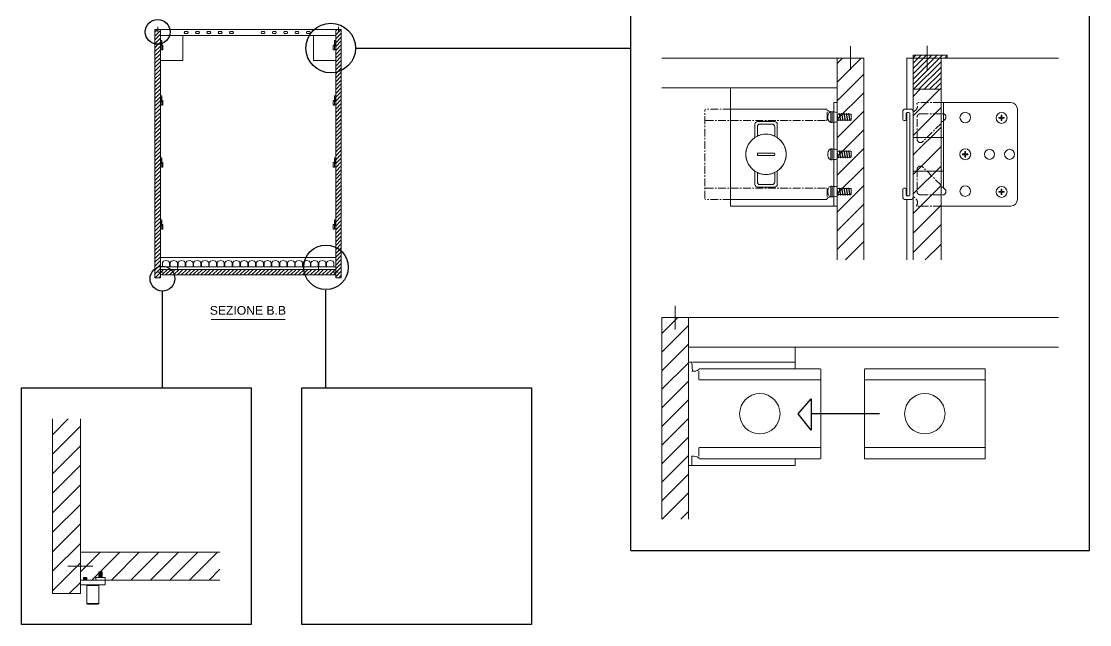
# Model space of a CAD drawing. Header units: millimetres. Extents: x 1515 to 3782, y 1467 to 2417.
# Drawn here: x 2227.3 to 2571.1, y 2042.6 to 2237 of the extents above; entities that cross this region are included whole.
import ezdxf

# ---------------------------------------------------------------- set-up
doc = ezdxf.new("R2010")
doc.units = ezdxf.units.MM
doc.linetypes.add('CENTERX2', pattern=[4, 2.5, -0.5, 0.5, -0.5])
for name, color, linetype, lineweight in [('A-FURN', 8, 'Continuous', 18), ('G-ANNO-DIM', 3, 'Continuous', 18), ('meccanismi', 4, 'Continuous', 18), ('viti', 2, 'Continuous', 18)]:
    doc.layers.add(name, color=color, linetype=linetype, lineweight=lineweight)
doc.layers.add('ingrandimenti', color=6, linetype='Continuous')
doc.styles.add('underline', font='arial.ttf')
pattern_1 = [(225, (445.3055, 0), (0.62861793, -0.62861793), [])]

# ---------------------------------------------------------------- blocks, each defined once
blk = doc.blocks.new('buchi')
at = {"layer": 'meccanismi'}
for p, q in [((2908.12, 1714.86), (2908.12, 1715.76)), ((2908.82, 1715.76), (2908.82, 1714.86))]:
    blk.add_line(p, q, dxfattribs=at)
for points in [[(2908.82, 1715.76), (2908.82, 1716), (2908.12, 1716), (2908.12, 1715.76)], [(2908.12, 1714.86), (2908.12, 1714.63), (2908.82, 1714.63), (2908.82, 1714.86)]]:
    blk.add_open_spline(points, degree=3, dxfattribs=at)

msp = doc.modelspace()

# ---------------------------------------------------------------- hatches: boundary and pattern name
at = {"layer": 'A-FURN'}
h = msp.add_hatch(dxfattribs=at)
h.set_pattern_fill('ANSI31', color=256, scale=0.28, angle=180)
h.set_pattern_definition(pattern_1)
h.paths.add_polyline_path([(2330.25, 2234.42), (2328.45, 2234.42), (2328.45, 2232.42), (2328.45, 2220.58, 0.059495), (2330.25, 2221.18)])
h.paths.add_polyline_path([(2330.25, 2221.18, -0.059495), (2328.45, 2220.58), (2328.45, 2164.21, -0.076968), (2330.25, 2162.96)])
h.paths.add_polyline_path([(2330.25, 2162.96, 0.076968), (2328.45, 2164.21), (2328.45, 2156.42), (2328.45, 2154.42), (2330.25, 2154.42)])
h.paths.add_polyline_path([(2328.45, 2156.42), (2328.45, 2157.09), (2318.18, 2157.09, 0.064731), (2318.59, 2155.29), (2328.45, 2155.29)])
h.paths.add_polyline_path([(2318.18, 2157.09), (2275.35, 2157.09, -0.136201), (2276.51, 2155.29), (2318.59, 2155.29, -0.064731)])
h.paths.add_polyline_path([(2275.35, 2157.09), (2272.05, 2157.09), (2272.05, 2156.42), (2272.05, 2155.29), (2276.51, 2155.29, 0.136201)])
h.paths.add_polyline_path([(2272.05, 2158.05, 0.124519), (2270.25, 2157.27), (2270.25, 2154.42), (2272.05, 2154.42)])
h.paths.add_polyline_path([(2272.05, 2234.42), (2270.25, 2234.42), (2270.25, 2229.72, 0.113961), (2272.05, 2229.72)])
h = msp.add_hatch(dxfattribs=at)
h.set_pattern_fill('ANSI31', color=256, scale=0.28, angle=180)
h.set_pattern_definition(pattern_1)
h.paths.add_polyline_path([(2272.05, 2224.42), (2272.05, 2229.72, -0.113961), (2270.25, 2229.72), (2270.25, 2157.27, -0.124519), (2272.05, 2158.05), (2272.05, 2160.87)])
h = msp.add_hatch(dxfattribs=at)
h.set_pattern_fill('ANSI31', color=256, scale=1.334375, angle=180)
h.set_pattern_definition([(225, (10456.9746, -11618.5745), (2.9957573, -2.9957573), [])])
h.paths.add_polyline_path([(2489.87, 2160.15), (2498.44, 2160.15), (2498.44, 2225.15), (2489.87, 2225.15)])
h = msp.add_hatch(dxfattribs=at)
h.set_pattern_fill('ANSI31', color=256, scale=1.4, angle=180)
h.set_pattern_definition([(225, (12034.091, -12299.4137), (3.1430896, -3.1430896), [])])
h.paths.add_polyline_path([(2514.26, 2160.15), (2523.26, 2160.15), (2523.26, 2215.15), (2514.26, 2215.15)])
h = msp.add_hatch(dxfattribs=at)
h.set_pattern_fill('ANSI31', color=256, scale=1.334375, angle=180)
h.set_pattern_definition([(225, (10391.9746, -11702.1666), (2.9957573, -2.9957573), [])])
h.paths.add_polyline_path([(2433.44, 2076.56), (2442.02, 2076.56), (2442.02, 2141.56), (2433.44, 2141.56)])
h = msp.add_hatch(dxfattribs=at)
h.set_pattern_fill('ANSI31', color=256, scale=1.400022, angle=180)
h.set_pattern_definition([(225, (10987.3475, -12072.167), (3.1431384, -3.1431384), [])])
h.paths.add_polyline_path([(2246.28, 2108.9), (2237.28, 2108.9), (2237.28, 2052.62), (2246.28, 2052.62)])
h = msp.add_hatch(dxfattribs=at)
h.set_pattern_fill('ANSI31', color=256, scale=1.400022, angle=180)
h.set_pattern_definition([(225, (10987.3475, -12068.81), (3.1431384, -3.1431384), [])])
h.paths.add_polyline_path([(2291.19, 2056.98), (2291.19, 2065.98), (2246.28, 2065.98), (2246.28, 2056.98)])
at = {"layer": 'meccanismi'}
h = msp.add_hatch(dxfattribs=at)
h.set_pattern_fill('ANSI31', color=256, scale=0.38, angle=180)
h.set_pattern_definition([(225, (12034.0911, -12299.4137), (0.85312433, -0.85312433), [])])
h.paths.add_polyline_path([(2514.26, 2225.15), (2514.26, 2215.15), (2523.26, 2215.15), (2523.26, 2225.15)])
h.paths.add_polyline_path([(2514.26, 2226.15), (2514.26, 2225.15), (2523.26, 2225.15), (2525.26, 2225.15), (2525.26, 2226.15)])

# ---------------------------------------------------------------- linework, layer by layer
at = {"layer": 'A-FURN'}
for p, q in [((2270.25, 2234.42), (2270.25, 2154.42)), ((2270.25, 2234.42), (2272.05, 2234.42)), ((2272.05, 2154.42), (2272.05, 2234.42)), ((2279.25, 2232.42), (2279.25, 2224.42)), ((2328.45, 2154.42), (2328.45, 2234.42)), ((2328.45, 2234.42), (2330.25, 2234.42)), ((2330.25, 2154.42), (2330.25, 2234.42)), ((2489.87, 2160.15), (2489.87, 2225.15)), ((2489.87, 2225.15), (2498.44, 2225.15)), ((2498.44, 2160.15), (2498.44, 2225.15)), ((2512.26, 2225.15), (2514.26, 2225.15)), ((2514.26, 2225.15), (2514.26, 2160.15)), ((2523.26, 2160.15), (2523.26, 2225.15)), ((2279.25, 2224.42), (2272.05, 2224.42)), ((2272.05, 2157.09), (2328.45, 2157.09)), ((2270.25, 2154.42), (2272.05, 2154.42)), ((2328.45, 2155.29), (2272.05, 2155.29)), ((2328.45, 2154.42), (2330.25, 2154.42)), ((2330.25, 2154.42), (2328.45, 2154.42)), ((2433.44, 2076.56), (2433.44, 2141.56)), ((2442.02, 2141.56), (2433.44, 2141.56)), ((2442.02, 2076.56), (2442.02, 2141.56)), ((2476.33, 2125.08), (2476.33, 2132.03)), ((2237.28, 2108.9), (2237.28, 2052.62)), ((2246.28, 2052.62), (2246.28, 2108.9)), ((2476.33, 2093.91), (2442.02, 2093.91)), ((2476.33, 2096.07), (2476.33, 2093.91)), ((2246.28, 2065.98), (2291.19, 2065.98)), ((2246.28, 2065.98), (2291.19, 2065.98)), ((2291.19, 2056.98), (2246.28, 2056.98)), ((2237.28, 2052.62), (2246.28, 2052.62))]:
    msp.add_line(p, q, dxfattribs=at)
for points in [[(2321.25, 2232.42), (2321.25, 2224.42), (2328.45, 2224.42)], [(2489.87, 2225.15), (2489.87, 2215.62)], [(2561.09, 2225.15), (2512.26, 2225.15), (2512.26, 2208.67)], [(2272.05, 2156.42), (2272.05, 2224.42)], [(2328.45, 2156.42), (2328.45, 2224.42)], [(2455.55, 2215.62), (2455.55, 2177.5), (2489.87, 2177.5)], [(2524.07, 2199.57), (2524.07, 2210.84), (2523.26, 2210.84)], [(2512.26, 2207.56), (2512.26, 2180.77)], [(2523.26, 2199.57), (2514.26, 2199.57)], [(2523.26, 2188.77), (2514.26, 2188.77)], [(2489.87, 2160.15), (2489.87, 2177.5)], [(2512.26, 2179.66), (2512.26, 2160.15)], [(2442.02, 2141.56), (2442.02, 2132.03)], [(2246.28, 2062.62), (2246.28, 2108.9)], [(2442.02, 2076.56), (2442.02, 2093.91)]]:
    msp.add_lwpolyline(points, dxfattribs=at)
msp.add_open_spline([(2445.54, 2099.66), (2445.41, 2099.66), (2445.27, 2099.51), (2445.27, 2099.39)], degree=3, dxfattribs=at)
at = {"layer": 'G-ANNO-DIM'}
msp.add_line((2288.32, 2140.92), (2312.21, 2140.92), dxfattribs=at)
at = {"layer": 'ingrandimenti'}
for points in [[(2423.44, 2066.56), (2423.44, 2314.75)], [(2571.09, 2066.56), (2571.09, 2314.75)], [(2334.85, 2228.42), (2423.44, 2228.42)], [(2272.69, 2118.9), (2272.69, 2150.1)], [(2325.31, 2118.9), (2325.31, 2150.44)], [(2481.45, 2115.43), (2481.45, 2105.28), (2477.33, 2110.58), (2481.45, 2115.43)], [(2503.45, 2110.58), (2481.45, 2110.58)], [(2423.44, 2066.56), (2571.09, 2066.56)]]:
    msp.add_lwpolyline(points, dxfattribs=at)
for points in [[(2227.28, 2042.62), (2227.28, 2118.9), (2301.19, 2118.9), (2301.19, 2042.62)], [(2317.51, 2042.62), (2317.51, 2118.9), (2391.43, 2118.9), (2391.43, 2042.62)]]:
    msp.add_lwpolyline(points, close=True, dxfattribs=at)
for centre, radius in [((2271.15, 2233.62), 4), ((2326.85, 2228.42), 8), ((2325.31, 2157.77), 7.16), ((2272.69, 2154.1), 4)]:
    msp.add_circle(centre, radius, dxfattribs=at)
at = {"layer": 'meccanismi'}
for p, q in [((2330.25, 2234.42), (2270.25, 2234.42)), ((2272.05, 2234.42), (2270.25, 2234.42)), ((2328.45, 2232.42), (2328.45, 2234.42)), ((2328.45, 2234.42), (2330.25, 2234.42)), ((2272.05, 2230.82), (2272.45, 2230.82)), ((2272.05, 2230.82), (2272.45, 2230.82)), ((2272.05, 2227.96), (2272.45, 2227.96)), ((2272.45, 2230.43), (2272.36, 2230.43)), ((2272.36, 2230.43), (2272.36, 2228.87)), ((2272.36, 2228.87), (2272.45, 2228.87)), ((2272.45, 2230.82), (2272.45, 2229.31)), ((2272.45, 2229.31), (2272.85, 2229.31)), ((2272.45, 2229.31), (2272.45, 2227.82)), ((2272.85, 2229.31), (2272.85, 2227.82)), ((2328.05, 2229.31), (2327.65, 2229.31)), ((2327.65, 2229.31), (2327.65, 2227.82)), ((2328.45, 2230.82), (2328.05, 2230.82)), ((2328.45, 2230.82), (2328.05, 2230.82)), ((2328.05, 2230.82), (2328.05, 2229.31)), ((2328.05, 2230.43), (2328.13, 2230.43)), ((2328.05, 2229.31), (2328.05, 2227.82)), ((2328.13, 2228.87), (2328.05, 2228.87)), ((2328.45, 2227.96), (2328.05, 2227.96)), ((2328.13, 2230.43), (2328.13, 2228.87)), ((2272.45, 2227.82), (2272.85, 2227.82)), ((2328.05, 2227.82), (2327.65, 2227.82)), ((2489.87, 2225.15), (2433.44, 2225.15)), ((2272.05, 2213.02), (2272.45, 2213.02)), ((2272.05, 2213.02), (2272.45, 2213.02)), ((2272.45, 2212.63), (2272.36, 2212.63)), ((2272.36, 2212.63), (2272.36, 2211.07)), ((2272.36, 2211.07), (2272.45, 2211.07)), ((2272.45, 2213.02), (2272.45, 2211.51)), ((2272.45, 2211.51), (2272.85, 2211.51)), ((2272.45, 2211.51), (2272.45, 2210.02)), ((2272.85, 2211.51), (2272.85, 2210.02)), ((2328.05, 2211.51), (2327.65, 2211.51)), ((2327.65, 2211.51), (2327.65, 2210.02)), ((2328.45, 2213.02), (2328.05, 2213.02)), ((2328.45, 2213.02), (2328.05, 2213.02)), ((2328.05, 2213.02), (2328.05, 2211.51)), ((2328.05, 2212.63), (2328.13, 2212.63)), ((2328.05, 2211.51), (2328.05, 2210.02)), ((2328.13, 2211.07), (2328.05, 2211.07)), ((2328.13, 2212.63), (2328.13, 2211.07)), ((2488.78, 2210.84), (2488.78, 2180.46)), ((2489.87, 2210.84), (2488.78, 2210.84)), ((2489.87, 2210.84), (2488.78, 2210.84)), ((2489.87, 2177.5), (2489.87, 2210.84)), ((2545.69, 2210.84), (2523.26, 2210.84)), ((2272.05, 2210.16), (2272.45, 2210.16)), ((2272.45, 2210.02), (2272.85, 2210.02)), ((2328.05, 2210.02), (2327.65, 2210.02)), ((2328.45, 2210.16), (2328.05, 2210.16)), ((2486.35, 2208.67), (2455.55, 2208.67)), ((2511.01, 2205.35), (2511.01, 2208.13)), ((2513.72, 2208.67), (2511.55, 2208.67)), ((2513.72, 2208.67), (2511.55, 2208.67)), ((2512.09, 2205.35), (2512.09, 2207.32)), ((2512.36, 2207.59), (2512.91, 2207.59)), ((2513.18, 2181.02), (2513.18, 2207.32)), ((2514.26, 2180.2), (2514.26, 2208.13)), ((2547.86, 2194.17), (2547.86, 2208.67)), ((2463.34, 2203.91), (2463.34, 2199.57)), ((2470.55, 2203.91), (2470.55, 2199.57)), ((2511.82, 2205.08), (2511.28, 2205.08)), ((2511.28, 2205.08), (2511.82, 2205.08)), ((2464.15, 2203.1), (2464.15, 2200.03)), ((2469.74, 2203.1), (2469.74, 2200.03)), ((2466.94, 2194.57), (2464.39, 2194.57)), ((2466.94, 2194.57), (2469.5, 2194.57)), ((2547.86, 2194.17), (2547.86, 2179.66)), ((2272.05, 2193.02), (2272.45, 2193.02)), ((2272.05, 2193.02), (2272.45, 2193.02)), ((2272.05, 2190.16), (2272.45, 2190.16)), ((2272.45, 2192.63), (2272.36, 2192.63)), ((2272.36, 2192.63), (2272.36, 2191.07)), ((2272.36, 2191.07), (2272.45, 2191.07)), ((2272.45, 2193.02), (2272.45, 2191.51)), ((2272.45, 2191.51), (2272.85, 2191.51)), ((2272.45, 2191.51), (2272.45, 2190.02)), ((2272.85, 2191.51), (2272.85, 2190.02)), ((2328.05, 2191.51), (2327.65, 2191.51)), ((2327.65, 2191.51), (2327.65, 2190.02)), ((2328.45, 2193.02), (2328.05, 2193.02)), ((2328.45, 2193.02), (2328.05, 2193.02)), ((2328.05, 2193.02), (2328.05, 2191.51)), ((2328.05, 2192.63), (2328.13, 2192.63)), ((2328.05, 2191.51), (2328.05, 2190.02)), ((2328.13, 2191.07), (2328.05, 2191.07)), ((2328.45, 2190.16), (2328.05, 2190.16)), ((2328.13, 2192.63), (2328.13, 2191.07)), ((2272.45, 2190.02), (2272.85, 2190.02)), ((2328.05, 2190.02), (2327.65, 2190.02)), ((2463.34, 2184.42), (2463.34, 2188.77)), ((2464.15, 2185.24), (2464.15, 2188.3)), ((2469.74, 2185.24), (2469.74, 2188.3)), ((2470.55, 2184.42), (2470.55, 2188.77)), ((2511.82, 2183.25), (2511.28, 2183.25)), ((2511.28, 2183.25), (2511.82, 2183.25)), ((2488.78, 2180.46), (2488.78, 2177.5)), ((2511.01, 2182.98), (2511.01, 2180.2)), ((2512.09, 2182.98), (2512.09, 2181.02)), ((2512.36, 2180.75), (2512.91, 2180.75)), ((2486.35, 2179.66), (2455.55, 2179.66)), ((2489.87, 2177.5), (2488.78, 2177.5)), ((2488.78, 2177.5), (2489.87, 2177.5)), ((2513.72, 2179.66), (2511.55, 2179.66)), ((2545.69, 2177.5), (2523.26, 2177.5)), ((2272.05, 2173.02), (2272.45, 2173.02)), ((2272.05, 2173.02), (2272.45, 2173.02)), ((2272.45, 2173.02), (2272.45, 2171.51)), ((2328.45, 2173.02), (2328.05, 2173.02)), ((2328.45, 2173.02), (2328.05, 2173.02)), ((2328.05, 2173.02), (2328.05, 2171.51)), ((2272.05, 2170.16), (2272.45, 2170.16)), ((2272.45, 2172.63), (2272.36, 2172.63)), ((2272.36, 2172.63), (2272.36, 2171.07)), ((2272.36, 2171.07), (2272.45, 2171.07)), ((2272.45, 2171.51), (2272.85, 2171.51)), ((2272.45, 2171.51), (2272.45, 2170.02)), ((2272.45, 2170.02), (2272.85, 2170.02)), ((2272.85, 2171.51), (2272.85, 2170.02)), ((2328.05, 2171.51), (2327.65, 2171.51)), ((2327.65, 2171.51), (2327.65, 2170.02)), ((2328.05, 2170.02), (2327.65, 2170.02)), ((2328.05, 2172.63), (2328.13, 2172.63)), ((2328.05, 2171.51), (2328.05, 2170.02)), ((2328.13, 2171.07), (2328.05, 2171.07)), ((2328.45, 2170.16), (2328.05, 2170.16)), ((2328.13, 2172.63), (2328.13, 2171.07)), ((2272.05, 2160.87), (2328.45, 2160.87)), ((2272.67, 2157.93), (2272.67, 2159.34)), ((2274.97, 2159.34), (2274.97, 2157.93)), ((2275.18, 2157.93), (2275.18, 2159.34)), ((2277.49, 2159.34), (2277.49, 2157.93)), ((2280.01, 2159.34), (2280.01, 2157.93)), ((2282.52, 2159.34), (2282.52, 2157.93)), ((2285.04, 2159.34), (2285.04, 2157.93)), ((2287.56, 2159.34), (2287.56, 2157.93)), ((2290.07, 2159.34), (2290.07, 2157.93)), ((2292.59, 2159.34), (2292.59, 2157.93)), ((2295.11, 2159.34), (2295.11, 2157.93)), ((2297.62, 2159.34), (2297.62, 2157.93)), ((2300.14, 2159.34), (2300.14, 2157.93)), ((2300.35, 2157.93), (2300.35, 2159.34)), ((2302.66, 2159.34), (2302.66, 2157.93)), ((2302.87, 2157.93), (2302.87, 2159.34)), ((2305.17, 2159.34), (2305.17, 2157.93)), ((2307.69, 2159.34), (2307.69, 2157.93)), ((2310.21, 2159.34), (2310.21, 2157.93)), ((2312.72, 2159.34), (2312.72, 2157.93)), ((2315.24, 2159.34), (2315.24, 2157.93)), ((2317.76, 2159.34), (2317.76, 2157.93)), ((2320.28, 2159.34), (2320.28, 2157.93)), ((2322.79, 2159.34), (2322.79, 2157.93)), ((2325.31, 2159.34), (2325.31, 2157.93)), ((2327.83, 2159.34), (2327.83, 2157.93)), ((2272.05, 2157.93), (2328.45, 2157.93)), ((2328.45, 2157.09), (2272.05, 2157.09)), ((2442.02, 2141.56), (2561.09, 2141.56)), ((2442.02, 2127.24), (2443.1, 2127.24)), ((2442.02, 2093.91), (2442.02, 2127.24)), ((2442.02, 2127.24), (2443.1, 2127.24)), ((2443.1, 2127.24), (2443.3, 2124.26)), ((2445.54, 2125.08), (2476.33, 2125.08)), ((2476.33, 2127.24), (2476.33, 2125.08)), ((2537.45, 2125.08), (2498.64, 2125.08)), ((2498.64, 2096.07), (2498.64, 2124.81)), ((2537.45, 2121.49), (2537.45, 2125.08)), ((2498.64, 2121.49), (2537.45, 2121.49)), ((2537.45, 2121.49), (2537.45, 2099.66)), ((2498.64, 2099.66), (2537.45, 2099.66)), ((2537.45, 2099.66), (2537.45, 2096.07)), ((2442.02, 2093.91), (2443.1, 2093.91)), ((2443.1, 2093.91), (2442.02, 2093.91)), ((2443.1, 2096.86), (2443.1, 2093.91)), ((2445.54, 2096.07), (2476.33, 2096.07)), ((2537.45, 2096.07), (2498.64, 2096.07)), ((2252.23, 2059.5), (2253.33, 2059.5)), ((2252.23, 2059.5), (2252.23, 2057.85)), ((2253.17, 2059.66), (2252.38, 2059.66)), ((2252.38, 2059.66), (2252.38, 2059.66)), ((2252.38, 2059.5), (2252.38, 2057.85)), ((2252.54, 2057.85), (2252.54, 2059.5)), ((2252.7, 2059.5), (2252.7, 2057.85)), ((2252.86, 2057.85), (2252.86, 2059.5)), ((2253.01, 2059.5), (2253.01, 2057.85)), ((2253.17, 2057.85), (2253.17, 2059.5)), ((2253.33, 2059.5), (2253.33, 2057.85)), ((2251.28, 2056.98), (2246.28, 2056.98)), ((2247.23, 2057.68), (2248.33, 2057.68)), ((2247.23, 2057.68), (2247.23, 2056.98)), ((2248.17, 2057.84), (2247.38, 2057.84)), ((2247.38, 2057.84), (2247.38, 2057.84)), ((2247.38, 2057.68), (2247.38, 2056.98)), ((2247.54, 2056.98), (2247.54, 2057.68)), ((2247.7, 2057.68), (2247.7, 2056.98)), ((2247.86, 2056.98), (2247.86, 2057.68)), ((2248.01, 2057.68), (2248.01, 2056.98)), ((2248.17, 2056.98), (2248.17, 2057.68)), ((2248.33, 2057.68), (2248.33, 2056.98)), ((2254.28, 2057.85), (2251.28, 2057.85)), ((2251.28, 2057.85), (2251.28, 2056.98)), ((2254.28, 2057.85), (2254.28, 2055.48)), ((2248.33, 2055.24), (2252.23, 2055.24)), ((2248.33, 2055.24), (2248.33, 2049.44)), ((2248.53, 2055.24), (2248.53, 2055.48)), ((2248.98, 2055.48), (2251.58, 2055.48)), ((2252.03, 2055.24), (2252.03, 2055.48)), ((2248.33, 2049.44), (2252.23, 2049.44)), ((2248.53, 2049.24), (2252.03, 2049.24))]:
    msp.add_line(p, q, dxfattribs=at)
for points in [[(2272.05, 2234.42), (2272.05, 2232.42), (2328.45, 2232.42)], [(2525.26, 2225.15), (2525.26, 2226.15), (2514.26, 2226.15), (2514.26, 2225.15)], [(2514.26, 2225.15), (2525.26, 2225.15)], [(2514.26, 2225.15), (2514.26, 2215.15)], [(2523.26, 2225.15), (2523.26, 2215.15)], [(2433.44, 2215.62), (2489.87, 2215.62)], [(2514.26, 2215.15), (2523.26, 2215.15)], [(2469.74, 2204.72), (2464.15, 2204.72)], [(2468.93, 2203.91), (2464.96, 2203.91)], [(2523.26, 2183.61), (2523.26, 2204.72)], [(2523.26, 2204.72), (2524.07, 2204.72), (2524.07, 2183.61), (2523.26, 2183.61)], [(2523.26, 2199.57), (2524.07, 2199.57)], [(2464.15, 2194.33), (2464.15, 2194)], [(2466.94, 2193.76), (2464.39, 2193.76)], [(2466.94, 2193.76), (2469.5, 2193.76)], [(2469.74, 2194.33), (2469.74, 2194)], [(2523.26, 2188.77), (2524.07, 2188.77)], [(2469.74, 2183.61), (2464.15, 2183.61)], [(2468.93, 2184.42), (2464.96, 2184.42)], [(2523.26, 2183.61), (2524.07, 2183.61)], [(2524.07, 2183.61), (2523.26, 2183.61)], [(2272.05, 2157.09), (2272.05, 2160.87)], [(2277.7, 2157.93), (2277.7, 2159.34)], [(2280.22, 2157.93), (2280.22, 2159.34)], [(2282.73, 2157.93), (2282.73, 2159.34)], [(2285.25, 2157.93), (2285.25, 2159.34)], [(2287.77, 2157.93), (2287.77, 2159.34)], [(2290.28, 2157.93), (2290.28, 2159.34)], [(2292.8, 2157.93), (2292.8, 2159.34)], [(2295.32, 2157.93), (2295.32, 2159.34)], [(2297.84, 2157.93), (2297.84, 2159.34)], [(2305.39, 2157.93), (2305.39, 2159.34)], [(2307.9, 2157.93), (2307.9, 2159.34)], [(2310.42, 2157.93), (2310.42, 2159.34)], [(2312.94, 2157.93), (2312.94, 2159.34)], [(2315.45, 2157.93), (2315.45, 2159.34)], [(2317.97, 2157.93), (2317.97, 2159.34)], [(2320.49, 2157.93), (2320.49, 2159.34)], [(2323, 2157.93), (2323, 2159.34)], [(2325.52, 2157.93), (2325.52, 2159.34)], [(2328.45, 2157.09), (2328.45, 2160.87)], [(2561.09, 2132.03), (2442.02, 2132.03)], [(2476.33, 2127.24), (2443.33, 2127.24)], [(2476.33, 2125.08), (2484.34, 2125.08)], [(2484.62, 2096.34), (2484.62, 2124.81)], [(2484.34, 2121.49), (2445.54, 2121.49)], [(2484.34, 2099.66), (2445.54, 2099.66)], [(2476.33, 2096.07), (2484.34, 2096.07)], [(2246.28, 2056.98), (2246.28, 2055.48)], [(2254.28, 2057.85), (2251.28, 2057.85)], [(2246.28, 2055.48), (2254.28, 2055.48)], [(2252.23, 2055.24), (2252.23, 2049.44)]]:
    msp.add_lwpolyline(points, dxfattribs=at)
at = {"layer": 'meccanismi', "linetype": 'CENTERX2'}
for points in [[(2523.26, 2210.84), (2515.34, 2210.84)], [(2447.27, 2179.93), (2447.27, 2208.4)], [(2455.55, 2208.67), (2447.54, 2208.67)], [(2486.62, 2205.35), (2486.62, 2208.4)], [(2447.54, 2205.08), (2486.35, 2205.08)], [(2447.54, 2183.25), (2486.35, 2183.25)], [(2486.62, 2182.98), (2486.62, 2179.93)], [(2455.55, 2179.66), (2447.54, 2179.66)], [(2523.26, 2177.5), (2515.34, 2177.5)], [(2445.27, 2121.76), (2445.27, 2124.81)], [(2445.27, 2099.39), (2445.27, 2096.34)]]:
    msp.add_lwpolyline(points, dxfattribs=at)
for points in [[(2523.26, 2204.13), (2517.4, 2198.27, -0.668179), (2515.55, 2199.04), (2515.55, 2206.17, -0.414214), (2516.64, 2207.25), (2523.77, 2207.25, -0.668179), (2524.53, 2205.4), (2523.85, 2204.72)], [(2523.26, 2184.21), (2517.4, 2190.06, 0.668179), (2515.55, 2189.3), (2515.55, 2182.17, 0.414214), (2516.64, 2181.08), (2523.77, 2181.08, 0.668179), (2524.53, 2182.93), (2523.85, 2183.61)]]:
    msp.add_lwpolyline(points, format="xyb", dxfattribs=at)
at = {"layer": 'meccanismi'}
for centre, radius in [((2531.06, 2206.02), 1.7), ((2466.94, 2194.17), 6.5), ((2531.06, 2182.32), 1.7), ((2464.94, 2110.58), 6.5), ((2518.05, 2110.58), 6.5)]:
    msp.add_circle(centre, radius, dxfattribs=at)
at = {"layer": 'meccanismi', "linetype": 'CENTERX2'}
for centre, start, end in [((2513.72, 2209.75), 286.0939, 33.6806), ((2513.72, 2178.58), 326.3194, 73.9061)]:
    msp.add_arc(centre, 1.95, start, end, dxfattribs=at)
at = {"layer": 'meccanismi'}
for centre, radius, start, end in [((2545.69, 2208.67), 2.17, 0, 90), ((2488.27, 2210.49), 2.66, 231.7402, 256.7654), ((2488.27, 2210.49), 2.66, 276.8741, 281.1484), ((2466.94, 2194.17), 6.5, 64.5149, 115.4851), ((2466.94, 2194.17), 6.5, 123.7297, 236.2703), ((2466.94, 2194.17), 6.5, 108.21, 115.4851), ((2466.94, 2194.17), 6.5, 303.7297, 56.2703), ((2538.87, 2194.17), 1.62, 0, 180), ((2538.87, 2194.17), 1.62, 180, 0), ((2545.33, 2194.17), 1.62, 0, 180), ((2545.33, 2194.17), 1.62, 180, 0), ((2466.94, 2194.17), 6.5, 244.5149, 295.4851), ((2466.94, 2194.17), 6.5, 244.5149, 251.79), ((2488.27, 2177.84), 2.66, 103.2348, 128.2606), ((2488.27, 2177.84), 2.66, 78.8513, 83.0788), ((2545.69, 2179.66), 2.17, 270, 0), ((2443.62, 2126.9), 2.66, 263.1259, 308.2598), ((2443.62, 2126.9), 2.66, 258.8516, 263.1259), ((2443.62, 2094.25), 2.66, 51.7394, 101.1487), ((2443.62, 2094.25), 2.66, 96.9212, 101.1487)]:
    msp.add_arc(centre, radius, start, end, dxfattribs=at)
for points in [[(2447.27, 2208.4), (2447.27, 2208.53), (2447.41, 2208.67), (2447.54, 2208.67)], [(2486.62, 2208.4), (2486.62, 2208.53), (2486.47, 2208.67), (2486.35, 2208.67)], [(2511.55, 2208.67), (2511.3, 2208.67), (2511.01, 2208.39), (2511.01, 2208.13)], [(2512.09, 2207.32), (2512.09, 2207.45), (2512.24, 2207.59), (2512.36, 2207.59)], [(2513.18, 2207.32), (2513.18, 2207.45), (2513.03, 2207.59), (2512.91, 2207.59)], [(2514.26, 2208.13), (2514.26, 2208.39), (2513.97, 2208.67), (2513.72, 2208.67)], [(2464.15, 2204.72), (2463.77, 2204.72), (2463.34, 2204.29), (2463.34, 2203.91)], [(2464.96, 2203.91), (2464.58, 2203.91), (2464.15, 2203.48), (2464.15, 2203.1)], [(2468.93, 2203.91), (2469.31, 2203.91), (2469.74, 2203.48), (2469.74, 2203.1)], [(2469.74, 2204.72), (2470.12, 2204.72), (2470.55, 2204.29), (2470.55, 2203.91)], [(2511.28, 2205.08), (2511.15, 2205.08), (2511.01, 2205.23), (2511.01, 2205.35)], [(2512.09, 2205.35), (2512.09, 2205.23), (2511.95, 2205.08), (2511.82, 2205.08)], [(2464.15, 2194.33), (2464.15, 2194.44), (2464.28, 2194.57), (2464.39, 2194.57)], [(2464.15, 2194), (2464.15, 2193.89), (2464.28, 2193.76), (2464.39, 2193.76)], [(2469.74, 2194.33), (2469.74, 2194.44), (2469.61, 2194.57), (2469.5, 2194.57)], [(2469.74, 2194), (2469.74, 2193.89), (2469.61, 2193.76), (2469.5, 2193.76)], [(2464.15, 2183.61), (2463.77, 2183.61), (2463.34, 2184.04), (2463.34, 2184.42)], [(2464.96, 2184.42), (2464.58, 2184.42), (2464.15, 2184.85), (2464.15, 2185.24)], [(2468.93, 2184.42), (2469.31, 2184.42), (2469.74, 2184.85), (2469.74, 2185.24)], [(2469.74, 2183.61), (2470.12, 2183.61), (2470.55, 2184.04), (2470.55, 2184.42)], [(2511.28, 2183.25), (2511.15, 2183.25), (2511.01, 2183.11), (2511.01, 2182.98)], [(2512.09, 2182.98), (2512.09, 2183.11), (2511.95, 2183.25), (2511.82, 2183.25)], [(2447.54, 2179.66), (2447.41, 2179.66), (2447.27, 2179.81), (2447.27, 2179.93)], [(2486.35, 2179.66), (2486.47, 2179.66), (2486.62, 2179.81), (2486.62, 2179.93)], [(2511.55, 2179.66), (2511.3, 2179.66), (2511.01, 2179.95), (2511.01, 2180.2)], [(2512.09, 2181.02), (2512.09, 2180.89), (2512.24, 2180.75), (2512.36, 2180.75)], [(2513.18, 2181.02), (2513.18, 2180.89), (2513.03, 2180.75), (2512.91, 2180.75)], [(2514.26, 2180.2), (2514.26, 2179.95), (2513.97, 2179.66), (2513.72, 2179.66)], [(2272.67, 2159.34), (2272.67, 2160.11), (2274.97, 2160.11), (2274.97, 2159.34)], [(2275.18, 2159.34), (2275.18, 2160.11), (2277.49, 2160.11), (2277.49, 2159.34)], [(2277.7, 2159.34), (2277.7, 2160.11), (2280.01, 2160.11), (2280.01, 2159.34)], [(2280.22, 2159.34), (2280.22, 2160.11), (2282.52, 2160.11), (2282.52, 2159.34)], [(2282.73, 2159.34), (2282.73, 2160.11), (2285.04, 2160.11), (2285.04, 2159.34)], [(2285.25, 2159.34), (2285.25, 2160.11), (2287.56, 2160.11), (2287.56, 2159.34)], [(2287.77, 2159.34), (2287.77, 2160.11), (2290.07, 2160.11), (2290.07, 2159.34)], [(2290.28, 2159.34), (2290.28, 2160.11), (2292.59, 2160.11), (2292.59, 2159.34)], [(2292.8, 2159.34), (2292.8, 2160.11), (2295.11, 2160.11), (2295.11, 2159.34)], [(2295.32, 2159.34), (2295.32, 2160.11), (2297.62, 2160.11), (2297.62, 2159.34)], [(2297.84, 2159.34), (2297.84, 2160.11), (2300.14, 2160.11), (2300.14, 2159.34)], [(2300.35, 2159.34), (2300.35, 2160.11), (2302.66, 2160.11), (2302.66, 2159.34)], [(2302.87, 2159.34), (2302.87, 2160.11), (2305.17, 2160.11), (2305.17, 2159.34)], [(2305.39, 2159.34), (2305.39, 2160.11), (2307.69, 2160.11), (2307.69, 2159.34)], [(2307.9, 2159.34), (2307.9, 2160.11), (2310.21, 2160.11), (2310.21, 2159.34)], [(2310.42, 2159.34), (2310.42, 2160.11), (2312.72, 2160.11), (2312.72, 2159.34)], [(2312.94, 2159.34), (2312.94, 2160.11), (2315.24, 2160.11), (2315.24, 2159.34)], [(2315.45, 2159.34), (2315.45, 2160.11), (2317.76, 2160.11), (2317.76, 2159.34)], [(2317.97, 2159.34), (2317.97, 2160.11), (2320.28, 2160.11), (2320.28, 2159.34)], [(2320.49, 2159.34), (2320.49, 2160.11), (2322.79, 2160.11), (2322.79, 2159.34)], [(2323, 2159.34), (2323, 2160.11), (2325.31, 2160.11), (2325.31, 2159.34)], [(2325.52, 2159.34), (2325.52, 2160.11), (2327.83, 2160.11), (2327.83, 2159.34)], [(2445.27, 2124.81), (2445.27, 2124.94), (2445.41, 2125.08), (2445.54, 2125.08)], [(2484.62, 2124.81), (2484.62, 2124.94), (2484.47, 2125.08), (2484.34, 2125.08)], [(2484.34, 2121.49), (2484.47, 2121.49), (2484.62, 2121.64), (2484.62, 2121.76)], [(2484.62, 2099.39), (2484.62, 2099.51), (2484.47, 2099.66), (2484.34, 2099.66)], [(2445.54, 2096.07), (2445.41, 2096.07), (2445.27, 2096.21), (2445.27, 2096.34)], [(2484.34, 2096.07), (2484.47, 2096.07), (2484.62, 2096.21), (2484.62, 2096.34)], [(2252.38, 2059.66), (2252.31, 2059.66), (2252.23, 2059.58), (2252.23, 2059.5)], [(2253.33, 2059.5), (2253.33, 2059.58), (2253.24, 2059.66), (2253.17, 2059.66)], [(2247.38, 2057.84), (2247.31, 2057.84), (2247.23, 2057.76), (2247.23, 2057.68)], [(2248.33, 2057.68), (2248.33, 2057.76), (2248.24, 2057.84), (2248.17, 2057.84)], [(2248.53, 2049.24), (2248.43, 2049.24), (2248.33, 2049.34), (2248.33, 2049.44)], [(2252.03, 2049.24), (2252.12, 2049.24), (2252.23, 2049.34), (2252.23, 2049.44)]]:
    msp.add_open_spline(points, degree=3, dxfattribs=at)
at = {"layer": 'meccanismi', "linetype": 'CENTERX2'}
for points in [[(2447.54, 2205.08), (2447.41, 2205.08), (2447.27, 2205.23), (2447.27, 2205.35)], [(2486.35, 2205.08), (2486.47, 2205.08), (2486.62, 2205.23), (2486.62, 2205.35)], [(2447.27, 2182.98), (2447.27, 2183.11), (2447.41, 2183.25), (2447.54, 2183.25)], [(2486.62, 2182.98), (2486.62, 2183.11), (2486.47, 2183.25), (2486.35, 2183.25)], [(2445.54, 2121.49), (2445.41, 2121.49), (2445.27, 2121.64), (2445.27, 2121.76)]]:
    msp.add_open_spline(points, degree=3, dxfattribs=at)
at = {"layer": 'viti'}
for p, q in [((2271.15, 2233.62), (2271.15, 2235.22)), ((2329.35, 2233.62), (2329.35, 2235.22)), ((2494.15, 2221.34), (2494.15, 2228.97)), ((2518.76, 2221.15), (2518.76, 2229.15)), ((2487.82, 2204.42), (2487.82, 2207.92)), ((2488.26, 2207.91), (2487.82, 2207.92)), ((2488.24, 2204.42), (2488.24, 2207.92)), ((2489.87, 2204.95), (2489.87, 2207.38)), ((2490.46, 2207.28), (2490.94, 2205.05)), ((2490.56, 2207.28), (2491.04, 2205.05)), ((2491.21, 2207.28), (2491.69, 2205.05)), ((2491.31, 2207.28), (2491.79, 2205.05)), ((2491.96, 2207.28), (2492.44, 2205.05)), ((2492.06, 2207.28), (2492.54, 2205.05)), ((2492.72, 2207.28), (2493.2, 2205.05)), ((2492.82, 2207.28), (2493.3, 2205.05)), ((2493.47, 2207.28), (2493.95, 2205.05)), ((2493.57, 2207.28), (2494.05, 2205.05)), ((2488.23, 2204.42), (2487.82, 2204.42)), ((2489.87, 2207.13), (2494.27, 2207.13)), ((2489.87, 2207.01), (2490.29, 2205.05)), ((2489.87, 2206.54), (2490.19, 2205.05)), ((2489.87, 2205.2), (2494.27, 2205.2)), ((2490.25, 2205.2), (2490.91, 2205.2)), ((2491.01, 2205.2), (2491.66, 2205.2)), ((2491.76, 2205.2), (2492.41, 2205.2)), ((2492.51, 2205.2), (2493.16, 2205.2)), ((2493.26, 2205.2), (2493.92, 2205.2)), ((2494.37, 2205.3), (2494.37, 2207.03)), ((2541.87, 2206.02), (2542.62, 2206.02)), ((2541.87, 2205.77), (2542.62, 2205.77)), ((2542.62, 2206.02), (2542.62, 2206.77)), ((2542.62, 2205.02), (2542.62, 2205.77)), ((2542.87, 2206.02), (2542.87, 2206.77)), ((2542.87, 2206.02), (2543.62, 2206.02)), ((2542.87, 2205.02), (2542.87, 2205.77)), ((2542.87, 2205.77), (2543.62, 2205.77)), ((2487.82, 2192.42), (2487.82, 2195.92)), ((2488.26, 2195.91), (2487.82, 2195.92)), ((2488.24, 2192.42), (2488.24, 2195.92)), ((2489.87, 2192.95), (2489.87, 2195.38)), ((2489.87, 2195.13), (2494.27, 2195.13)), ((2489.87, 2195.01), (2490.29, 2193.05)), ((2489.87, 2194.54), (2490.19, 2193.05)), ((2490.46, 2195.28), (2490.94, 2193.05)), ((2490.56, 2195.28), (2491.04, 2193.05)), ((2491.21, 2195.28), (2491.69, 2193.05)), ((2491.31, 2195.28), (2491.79, 2193.05)), ((2491.96, 2195.28), (2492.44, 2193.05)), ((2492.06, 2195.28), (2492.54, 2193.05)), ((2492.72, 2195.28), (2493.2, 2193.05)), ((2492.82, 2195.28), (2493.3, 2193.05)), ((2493.47, 2195.28), (2493.95, 2193.05)), ((2493.57, 2195.28), (2494.05, 2193.05)), ((2494.37, 2193.3), (2494.37, 2195.03)), ((2530.18, 2194.29), (2530.93, 2194.29)), ((2530.18, 2194.04), (2530.93, 2194.04)), ((2530.93, 2194.29), (2530.93, 2195.04)), ((2530.93, 2193.29), (2530.93, 2194.04)), ((2531.18, 2194.29), (2531.18, 2195.04)), ((2531.18, 2194.29), (2531.93, 2194.29)), ((2531.18, 2193.29), (2531.18, 2194.04)), ((2531.18, 2194.04), (2531.93, 2194.04)), ((2488.23, 2192.42), (2487.82, 2192.42)), ((2489.87, 2193.2), (2494.27, 2193.2)), ((2490.25, 2193.2), (2490.91, 2193.2)), ((2491.01, 2193.2), (2491.66, 2193.2)), ((2491.76, 2193.2), (2492.41, 2193.2)), ((2492.51, 2193.2), (2493.16, 2193.2)), ((2493.26, 2193.2), (2493.92, 2193.2)), ((2487.82, 2180.42), (2487.82, 2183.92)), ((2488.26, 2183.91), (2487.82, 2183.92)), ((2488.24, 2180.42), (2488.24, 2183.92)), ((2489.87, 2180.95), (2489.87, 2183.38)), ((2490.46, 2183.28), (2490.94, 2181.05)), ((2490.56, 2183.28), (2491.04, 2181.05)), ((2491.21, 2183.28), (2491.69, 2181.05)), ((2491.31, 2183.28), (2491.79, 2181.05)), ((2491.96, 2183.28), (2492.44, 2181.05)), ((2492.06, 2183.28), (2492.54, 2181.05)), ((2492.72, 2183.28), (2493.2, 2181.05)), ((2492.82, 2183.28), (2493.3, 2181.05)), ((2493.47, 2183.28), (2493.95, 2181.05)), ((2493.57, 2183.28), (2494.05, 2181.05)), ((2488.23, 2180.42), (2487.82, 2180.42)), ((2489.87, 2183.13), (2494.27, 2183.13)), ((2489.87, 2183.01), (2490.29, 2181.05)), ((2489.87, 2182.55), (2490.19, 2181.05)), ((2489.87, 2181.2), (2494.27, 2181.2)), ((2490.25, 2181.2), (2490.91, 2181.2)), ((2491.01, 2181.2), (2491.66, 2181.2)), ((2491.76, 2181.2), (2492.41, 2181.2)), ((2492.51, 2181.2), (2493.16, 2181.2)), ((2493.26, 2181.2), (2493.92, 2181.2)), ((2494.37, 2181.3), (2494.37, 2183.03)), ((2541.87, 2182.17), (2542.62, 2182.17)), ((2541.87, 2181.92), (2542.62, 2181.92)), ((2542.62, 2182.17), (2542.62, 2182.92)), ((2542.62, 2181.17), (2542.62, 2181.92)), ((2542.87, 2182.17), (2542.87, 2182.92)), ((2542.87, 2182.17), (2543.62, 2182.17)), ((2542.87, 2181.17), (2542.87, 2181.92)), ((2542.87, 2181.92), (2543.62, 2181.92)), ((2271.25, 2156.19), (2272.85, 2156.19)), ((2277.58, 2156.63), (2277.58, 2158.23)), ((2322.89, 2156.63), (2322.89, 2158.23)), ((2327.65, 2156.19), (2329.25, 2156.19)), ((2437.73, 2137.75), (2437.73, 2145.37)), ((2242.28, 2061.48), (2250.28, 2061.48))]:
    msp.add_line(p, q, dxfattribs=at)
for points in [[(2542.62, 2206.02), (2541.87, 2206.02), (2541.87, 2205.77)], [(2542.62, 2206.02), (2542.62, 2206.77), (2542.87, 2206.77)], [(2542.62, 2205.77), (2542.62, 2205.02), (2542.87, 2205.02)], [(2542.87, 2206.02), (2543.62, 2206.02), (2543.62, 2205.77)], [(2530.93, 2194.29), (2530.18, 2194.29), (2530.18, 2194.04)], [(2530.93, 2194.29), (2530.93, 2195.04), (2531.18, 2195.04)], [(2530.93, 2194.04), (2530.93, 2193.29), (2531.18, 2193.29)], [(2531.18, 2194.29), (2531.93, 2194.29), (2531.93, 2194.04)], [(2542.62, 2182.17), (2541.87, 2182.17), (2541.87, 2181.92)], [(2542.62, 2182.17), (2542.62, 2182.92), (2542.87, 2182.92)], [(2542.62, 2181.92), (2542.62, 2181.17), (2542.87, 2181.17)], [(2542.87, 2182.17), (2543.62, 2182.17), (2543.62, 2181.92)]]:
    msp.add_lwpolyline(points, dxfattribs=at)
for centre in [(2542.75, 2205.89), (2531.06, 2194.17), (2542.75, 2182.04)]:
    msp.add_circle(centre, 1.75, dxfattribs=at)
for centre, start, end in [((2488.23, 2204.52), 270, 288.2952), ((2494.27, 2207.03), 0, 90), ((2494.27, 2205.3), 270, 0), ((2494.27, 2195.03), 0, 90), ((2488.23, 2192.52), 270, 288.2952), ((2494.27, 2193.3), 270, 0), ((2488.23, 2180.52), 270, 288.2952), ((2494.27, 2183.03), 0, 90), ((2494.27, 2181.3), 270, 0)]:
    msp.add_arc(centre, 0.1, start, end, dxfattribs=at)
for points in [[(2486.87, 2206.17), (2486.87, 2206.17), (2486.85, 2207.92), (2487.82, 2207.92)], [(2488.26, 2207.91), (2488.79, 2207.73), (2489.87, 2207.94), (2489.87, 2207.38)], [(2490.56, 2207.28), (2490.55, 2207.32), (2490.45, 2207.32), (2490.46, 2207.28)], [(2491.31, 2207.28), (2491.3, 2207.32), (2491.2, 2207.32), (2491.21, 2207.28)], [(2492.06, 2207.28), (2492.06, 2207.32), (2491.96, 2207.32), (2491.96, 2207.28)], [(2492.82, 2207.28), (2492.81, 2207.32), (2492.71, 2207.32), (2492.72, 2207.28)], [(2493.57, 2207.28), (2493.56, 2207.32), (2493.46, 2207.32), (2493.47, 2207.28)], [(2486.87, 2206.17), (2486.87, 2206.17), (2486.85, 2204.42), (2487.82, 2204.42)], [(2489.87, 2204.95), (2489.87, 2204.39), (2488.79, 2204.6), (2488.26, 2204.42)], [(2490.29, 2205.05), (2490.29, 2205.02), (2490.19, 2205.02), (2490.19, 2205.05)], [(2491.04, 2205.05), (2491.04, 2205.02), (2490.94, 2205.02), (2490.94, 2205.05)], [(2491.79, 2205.05), (2491.8, 2205.02), (2491.7, 2205.02), (2491.69, 2205.05)], [(2492.54, 2205.05), (2492.55, 2205.02), (2492.45, 2205.02), (2492.44, 2205.05)], [(2493.3, 2205.05), (2493.3, 2205.02), (2493.2, 2205.02), (2493.2, 2205.05)], [(2494.05, 2205.05), (2494.05, 2205.02), (2493.95, 2205.02), (2493.95, 2205.05)], [(2486.87, 2194.17), (2486.87, 2194.17), (2486.85, 2195.92), (2487.82, 2195.92)], [(2486.87, 2194.17), (2486.87, 2194.17), (2486.85, 2192.42), (2487.82, 2192.42)], [(2488.26, 2195.91), (2488.79, 2195.73), (2489.87, 2195.94), (2489.87, 2195.38)], [(2490.56, 2195.28), (2490.55, 2195.32), (2490.45, 2195.32), (2490.46, 2195.28)], [(2491.31, 2195.28), (2491.3, 2195.32), (2491.2, 2195.32), (2491.21, 2195.28)], [(2492.06, 2195.28), (2492.06, 2195.32), (2491.96, 2195.32), (2491.96, 2195.28)], [(2492.82, 2195.28), (2492.81, 2195.32), (2492.71, 2195.32), (2492.72, 2195.28)], [(2493.57, 2195.28), (2493.56, 2195.32), (2493.46, 2195.32), (2493.47, 2195.28)], [(2489.87, 2192.95), (2489.87, 2192.39), (2488.79, 2192.6), (2488.26, 2192.42)], [(2490.29, 2193.05), (2490.29, 2193.02), (2490.19, 2193.02), (2490.19, 2193.05)], [(2491.04, 2193.05), (2491.04, 2193.02), (2490.94, 2193.02), (2490.94, 2193.05)], [(2491.79, 2193.05), (2491.8, 2193.02), (2491.7, 2193.02), (2491.69, 2193.05)], [(2492.54, 2193.05), (2492.55, 2193.02), (2492.45, 2193.02), (2492.44, 2193.05)], [(2493.3, 2193.05), (2493.3, 2193.02), (2493.2, 2193.02), (2493.2, 2193.05)], [(2494.05, 2193.05), (2494.05, 2193.02), (2493.95, 2193.02), (2493.95, 2193.05)], [(2486.87, 2182.17), (2486.87, 2182.17), (2486.85, 2183.92), (2487.82, 2183.92)], [(2488.26, 2183.91), (2488.79, 2183.74), (2489.87, 2183.95), (2489.87, 2183.38)], [(2490.56, 2183.28), (2490.55, 2183.32), (2490.45, 2183.32), (2490.46, 2183.28)], [(2491.31, 2183.28), (2491.3, 2183.32), (2491.2, 2183.32), (2491.21, 2183.28)], [(2492.06, 2183.28), (2492.06, 2183.32), (2491.96, 2183.32), (2491.96, 2183.28)], [(2492.82, 2183.28), (2492.81, 2183.32), (2492.71, 2183.32), (2492.72, 2183.28)], [(2493.57, 2183.28), (2493.56, 2183.32), (2493.46, 2183.32), (2493.47, 2183.28)], [(2486.87, 2182.17), (2486.87, 2182.17), (2486.85, 2180.42), (2487.82, 2180.42)], [(2489.87, 2180.95), (2489.87, 2180.39), (2488.79, 2180.6), (2488.26, 2180.42)], [(2490.29, 2181.05), (2490.29, 2181.02), (2490.19, 2181.02), (2490.19, 2181.05)], [(2491.04, 2181.05), (2491.04, 2181.02), (2490.94, 2181.02), (2490.94, 2181.05)], [(2491.79, 2181.05), (2491.8, 2181.02), (2491.7, 2181.02), (2491.69, 2181.05)], [(2492.54, 2181.05), (2492.55, 2181.02), (2492.45, 2181.02), (2492.44, 2181.05)], [(2493.3, 2181.05), (2493.3, 2181.02), (2493.2, 2181.02), (2493.2, 2181.05)], [(2494.05, 2181.05), (2494.05, 2181.02), (2493.95, 2181.02), (2493.95, 2181.05)]]:
    msp.add_open_spline(points, degree=3, dxfattribs=at)

# ---------------------------------------------------------------- block references
at = {"layer": 'meccanismi', "rotation": 90}
for p in [(3995.63, -675.06), (3999.28, -675.06), (4002.93, -675.06), (4006.58, -675.06), (4010.23, -675.06), (4020.36, -675.06), (4024.01, -675.06), (4027.66, -675.06), (4031.31, -675.06), (4034.96, -675.06)]:
    msp.add_blockref('buchi', p, dxfattribs=at)

# ---------------------------------------------------------------- texts
at = {"layer": 'G-ANNO-DIM', "style": 'underline'}
msp.add_text('SEZIONE B.B', height=2.7972, dxfattribs=at).set_placement((2287.92, 2142.49))

doc.saveas('drawing.dxf')
